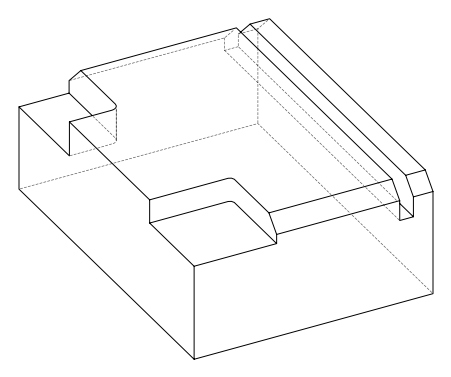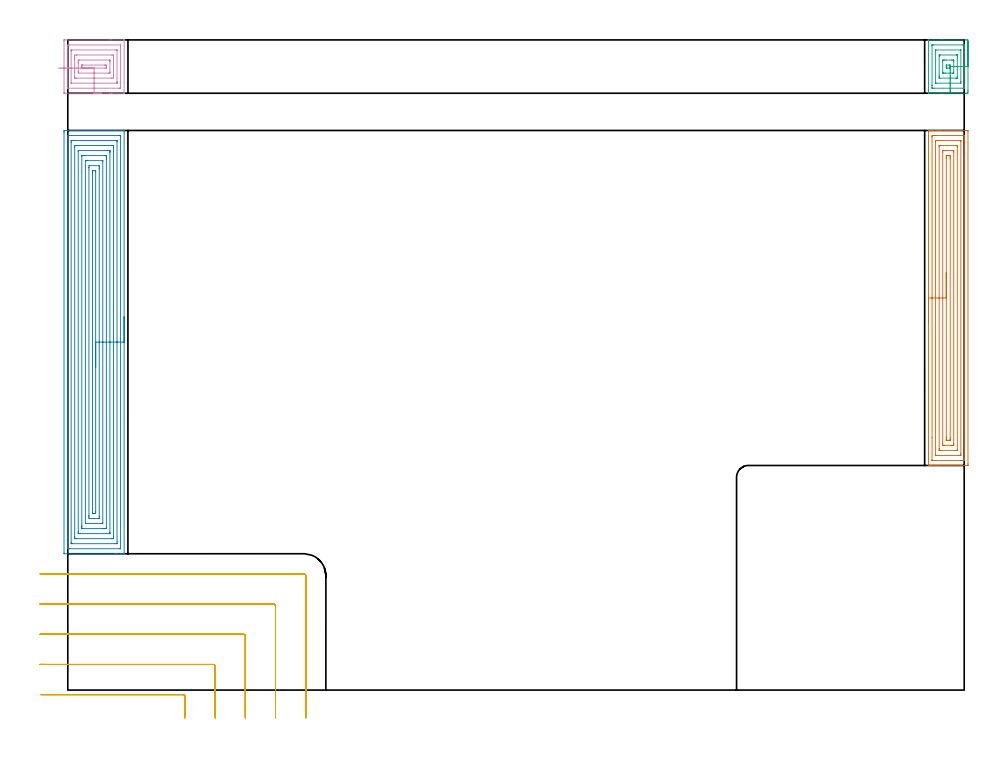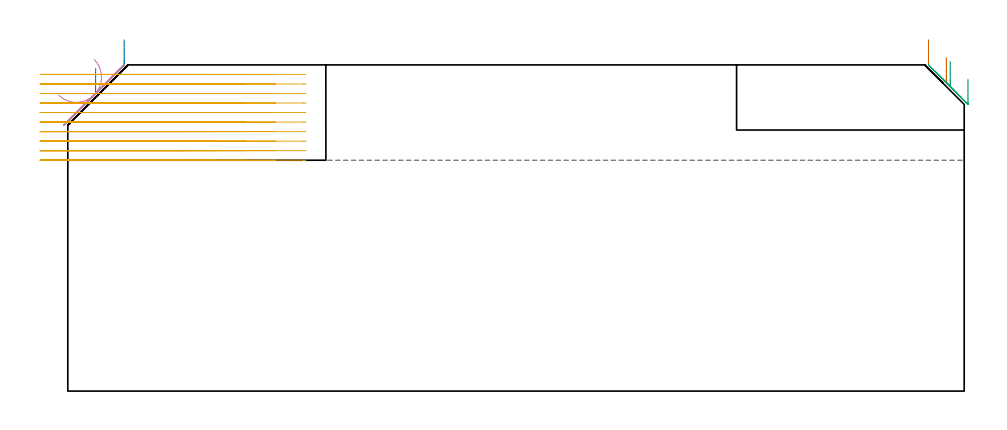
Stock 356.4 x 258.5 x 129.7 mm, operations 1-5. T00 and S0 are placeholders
(PLAN: 7 operations, 3 tool changes, 98.9 min)
(1 AREA_MILL | FG_CHAMFER_SURFACE | UGT0205_001 | 6.66 min | 18226 mm3)
(2 AREA_MILL_1 | FG_CHAMFER_SURFACE_1 | UGT0205_001 | 12.43 min | 52767 mm3)
(3 AREA_MILL_2 | FG_CHAMFER_SURFACE_2 | UGT0205_001 | 1.29 min | 3252 mm3)
(4 AREA_MILL_3 | FG_CHAMFER_SURFACE_3 | UGT0205_001 | 1.85 min | 7522 mm3)
(5 MILL_CORNER_NOTCH_RECTANGULAR | CORNER_NOTCH_RECTANGULAR | NXT0201_012 | Follow Part, ap 4, ae 75% | 12.79 min | 207799 mm3)
(6 MILL_CORNER_NOTCH_RECTANGULAR_1 | CORNER_NOTCH_RECTANGULAR_1 | NXT0201_009 | Follow Part, ap 2, ae 75% | 44.26 min | 208289 mm3)
(7 MILL_RECTANGULAR_SLOT | SLOT_RECTANGULAR | NXT0201_011 | Follow Part, ap 3, ae 75% | 19.65 min | 194545 mm3)
(TOOL UGT0205_001 | Chamfer Mill 20 x 3 x 45 deg. | D20 FL50 Z2)
(TOOL NXT0201_012 | ENDMILL 16mm [2P460-1600-NA 1630] | D16 FL38 Z6)
(TOOL NXT0201_009 | ENDMILL 8mm [2P460-0800-NA 1630] | D8 FL26 Z6)
(TOOL NXT0201_011 | ENDMILL 12mm [2P460-1200-NA 1630] | D12 FL38 Z6)
(OP 1 AREA_MILL)
G17 G21 G94 G90
T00 M6
G54
G17 G0 G90 X342.2 Y145.9 S1061 M3
G43 Z139.7 H0
G94 G1 Y145.938 Z138.828 F250.
Y146.052 Z137.963
Y146.241 Z137.112
Y146.503 Z136.28
Y146.837 Z135.474
Y147.24 Z134.7
Y147.708 Z133.964
Y148.24 Z133.272
Y148.829 Z132.629
Y149.472 Z132.039
Y150.164 Z131.508
Y150.9 Z131.04
Y151.674 Z130.637
Y152.48 Z130.303
Y153.312 Z130.041
Y154.164 Z129.852
Y155.028 Z129.738
Y155.9 Z129.7
Y222.348
X342.202 Y222.49 Z129.688
X342.332 Y222.497 Z129.561
X342.468 Y222.5 Z129.431
X342.872 Z129.027
X343.47 Z128.424
X345.524 Z126.373
X346.102 Z125.792
X346.69 Z125.205
X357.507 Z114.39
X357.799 Y222.497 Z114.098
X357.892 Y222.49 Z114.005
X357.899 Y222.395 Z113.999
X357.9 Y221.902 Z114.
Y89.898
X357.895 Y89.4 Z114.003
X357.891 Y89.31 Z114.006
X357.796 Y89.3 Z114.101
X346.102 Z125.792
X345.524 Z126.373
X345.225 Z126.672
X343.47 Z128.424
X342.872 Z129.027
X342.593 Z129.306
X342.468 Z129.431
X342.333 Y89.301 Z129.559
X342.296 Y89.302 Z129.596
X342.203 Y89.31 Z129.688
X342.2 Y89.452 Z129.7
Y155.9
X343.614 Z128.286
X343.615 Y219.971 Z128.285
X343.616 Y220.118 Z128.284
X343.621 Y220.481 Z128.279
X343.978 Y220.494 Z127.922
X344.348 Y220.498 Z127.552
X344.85 Y220.5 Z127.05
X345.225 Z126.675
X356.254 Z115.646
X356.419 Y220.498 Z115.481
X356.445 Y220.496 Z115.455
X356.472 Y220.49 Z115.428
X356.479 Y220.483 Z115.421
X356.481 Y220.463 Z115.419
X356.485 Y220.265 Z115.415
X356.486 Y211.448 Z115.414
X356.485 Y91.829 Z115.415
X356.484 Y91.682 Z115.416
X356.479 Y91.319 Z115.421
X356.122 Y91.306 Z115.778
X355.752 Y91.302 Z116.148
X355.25 Y91.3 Z116.65
X354.875 Z117.025
X343.846 Z128.054
X343.681 Y91.302 Z128.219
X343.655 Y91.304 Z128.245
X343.629 Y91.31 Z128.271
X343.621 Y91.317 Z128.279
X343.619 Y91.337 Z128.281
X343.615 Y91.535 Z128.285
X343.614 Y100.362 Z128.286
Y155.9
X345.028 Z126.872
X345.029 Y217.642 Z126.871
X345.031 Y218.334 Z126.869
X345.033 Y218.434 Z126.867
X345.035 Y218.48 Z126.865
X345.042 Y218.491 Z126.858
X345.066 Y218.496 Z126.834
X345.225 Y218.498 Z126.675
X345.939 Y218.5 Z125.961
X354.713 Y218.499 Z117.187
X354.875 Y218.495 Z117.025
X355.037 Y218.49 Z116.863
X355.065 Y218.481 Z116.835
X355.068 Y218.453 Z116.832
X355.07 Y218.401 Z116.83
X355.071 Y218.334 Z116.829
X355.072 Y218.135 Z116.828
X355.071 Y94.158 Z116.829
X355.069 Y93.466 Z116.831
X355.067 Y93.366 Z116.833
X355.065 Y93.32 Z116.835
X355.058 Y93.309 Z116.842
X355.034 Y93.304 Z116.866
X354.875 Y93.302 Z117.025
X354.161 Y93.3 Z117.739
X345.387 Y93.301 Z126.513
X345.225 Y93.305 Z126.675
X345.063 Y93.31 Z126.837
X345.035 Y93.319 Z126.865
X345.032 Y93.347 Z126.868
X345.03 Y93.399 Z126.87
X345.029 Y93.466 Z126.871
Y93.665
X345.028 Y155.9 Z126.872
X346.443 Z125.457
Y216.204
X346.444 Y216.386 Z125.456
X346.447 Y216.452 Z125.453
X346.449 Y216.483 Z125.451
X346.464 Y216.49 Z125.436
X346.566 Y216.494 Z125.334
X346.98 Y216.5 Z124.92
X347.029 Z124.871
X353.17 Z118.73
X353.534 Y216.494 Z118.366
X353.624 Y216.49 Z118.276
X353.651 Y216.479 Z118.249
X353.653 Y216.451 Z118.247
X353.655 Y216.377 Z118.245
X353.657 Y216.005 Z118.243
Y215.659
Y95.596
X353.656 Y95.414 Z118.244
X353.653 Y95.348 Z118.247
X353.651 Y95.317 Z118.249
X353.636 Y95.31 Z118.264
X353.534 Y95.306 Z118.366
X353.121 Y95.3 Z118.779
X353.071 Z118.829
X346.93 Z124.97
X346.566 Y95.306 Z125.334
X346.476 Y95.31 Z125.424
X346.449 Y95.321 Z125.451
X346.447 Y95.349 Z125.453
X346.445 Y95.423 Z125.455
X346.443 Y95.795 Z125.457
Y96.141
Y155.9
X347.857 Z124.043
Y213.875
X347.859 Y214.321 Z124.041
X347.862 Y214.432 Z124.038
X347.864 Y214.479 Z124.036
X347.915 Y214.49 Z123.985
X348.123 Y214.496 Z123.777
X348.734 Y214.499 Z123.166
X348.996 Y214.5 Z122.904
X351.629 Y214.499 Z120.271
X352.102 Y214.493 Z119.798
X352.205 Y214.49 Z119.695
X352.237 Y214.48 Z119.663
X352.239 Y214.432 Z119.661
X352.241 Y214.321 Z119.659
X352.243 Y213.875 Z119.657
Y97.925
X352.241 Y97.479 Z119.659
X352.239 Y97.368 Z119.661
X352.237 Y97.321 Z119.663
X352.185 Y97.31 Z119.715
X351.977 Y97.304 Z119.923
X351.366 Y97.301 Z120.534
X351.104 Y97.3 Z120.796
X348.471 Y97.301 Z123.429
X347.999 Y97.307 Z123.901
X347.896 Y97.31 Z124.004
X347.864 Y97.32 Z124.036
X347.862 Y97.368 Z124.038
X347.859 Y97.479 Z124.041
X347.857 Y97.925 Z124.043
Y155.9
X349.271 Z122.629
Y211.545
X349.273 Y212.091 Z122.627
X349.276 Y212.432 Z122.624
X349.278 Y212.478 Z122.622
X349.311 Y212.49 Z122.589
X349.41 Y212.494 Z122.49
X349.611 Y212.497 Z122.289
X350.087 Y212.5 Z121.813
X350.489 Z121.411
X350.623 Y212.499 Z121.277
X350.73 Y212.497 Z121.17
X350.801 Y212.493 Z121.099
X350.818 Y212.491 Z121.082
X350.822 Y212.48 Z121.078
X350.824 Y212.437 Z121.076
X350.828 Y212.091 Z121.072
X350.829 Y211.745 Z121.071
Y211.199
Y100.255
X350.827 Y99.709 Z121.073
X350.824 Y99.368 Z121.076
X350.822 Y99.322 Z121.078
X350.789 Y99.31 Z121.111
X350.69 Y99.306 Z121.21
X350.489 Y99.303 Z121.411
X350.014 Y99.3 Z121.886
X349.611 Z122.289
X349.477 Y99.301 Z122.423
X349.37 Y99.303 Z122.53
X349.299 Y99.307 Z122.601
X349.282 Y99.309 Z122.618
X349.278 Y99.32 Z122.622
X349.276 Y99.363 Z122.624
X349.272 Y99.709 Z122.628
X349.271 Y100.055 Z122.629
Y100.601
Y155.9
Y156.772 Z122.667
Y157.636 Z122.781
Y158.488 Z122.97
Y159.32 Z123.232
Y160.126 Z123.566
Y160.9 Z123.969
Y161.636 Z124.437
Y162.328 Z124.968
Y162.971 Z125.558
Y163.56 Z126.201
Y164.092 Z126.893
Y164.56 Z127.629
Y164.963 Z128.403
Y165.297 Z129.209
Y165.559 Z130.041
Y165.748 Z130.892
Y165.862 Z131.757
Y165.9 Z132.629
G0 Z139.7
M5
M2
(OP 2 AREA_MILL_1)
G17 G21 G94 G90
T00 M6
G54
G17 G0 G90 X22.4 Y148.35 S1061 M3
G43 Z139.7 H0
G94 G1 Y148.312 Z138.828 F250.
Y148.198 Z137.963
Y148.009 Z137.112
Y147.747 Z136.28
Y147.413 Z135.474
Y147.01 Z134.7
Y146.541 Z133.964
Y146.01 Z133.272
Y145.421 Z132.629
Y144.778 Z132.039
Y144.086 Z131.508
Y143.35 Z131.04
Y142.576 Z130.637
Y141.77 Z130.303
Y140.938 Z130.041
Y140.086 Z129.852
Y139.222 Z129.738
Y138.35 Z129.7
Y54.372
X22.397 Y54.208 Z129.688
X22.389 Y54.206 Z129.68
X22.037 Y54.2 Z129.336
X21.724 Z129.024
X21.045 Z128.34
X19.823 Z127.119
X19.279 Z126.574
X18.668 Z125.963
X-1.301 Y54.201 Z105.997
X-1.492 Y54.21 Z105.806
X-1.499 Y54.402 Z105.799
X-1.5 Y221.881 Z105.8
X-1.496 Y222.301 Z105.802
X-1.492 Y222.49 Z105.806
X-1.3 Y222.5 Z105.998
X18.668 Z125.963
X21.045 Z128.34
X21.724 Z129.024
X22.037 Z129.337
X22.389 Y222.494 Z129.68
X22.397 Y222.491 Z129.688
X22.4 Y222.328 Z129.7
Y138.35
X20.986 Z128.286
X20.985 Y56.293 Z128.285
X20.984 Y56.241 Z128.284
X20.982 Y56.216 Z128.282
X20.98 Y56.211 Z128.28
X20.963 Y56.209 Z128.263
X20.561 Y56.201 Z127.861
X0.738 Z108.038
X0.252 Y56.203 Z107.552
X0.025 Y56.21 Z107.325
X-0.079 Y56.223 Z107.221
X-0.085 Y56.544 Z107.215
Y56.605
Y220.407
X-0.084 Y220.459 Z107.216
X-0.082 Y220.484 Z107.218
X-0.08 Y220.489 Z107.22
X-0.063 Y220.491 Z107.237
X0.339 Y220.499 Z107.639
X20.162 Z127.462
X20.648 Y220.497 Z127.948
X20.875 Y220.49 Z128.175
X20.979 Y220.477 Z128.279
X20.985 Y220.156 Z128.285
Y220.095
X20.986 Y138.35 Z128.286
X19.571 Z126.871
Y58.99
X19.569 Y58.392 Z126.869
X19.566 Y58.245 Z126.866
X19.565 Y58.216 Z126.865
X19.531 Y58.21 Z126.831
X19.466 Y58.203 Z126.766
X19.279 Y58.201 Z126.579
X18.586 Y58.2 Z125.886
X1.81 Y58.201 Z109.11
X1.621 Y58.205 Z108.921
X1.432 Y58.21 Z108.732
X1.335 Y58.224 Z108.635
X1.332 Y58.294 Z108.632
X1.33 Y58.392 Z108.63
X1.329 Y58.687 Z108.629
Y217.71
X1.331 Y218.308 Z108.631
X1.334 Y218.455 Z108.634
X1.335 Y218.484 Z108.635
X1.369 Y218.49 Z108.669
X1.434 Y218.497 Z108.734
X1.621 Y218.499 Z108.921
X2.314 Y218.5 Z109.614
X19.09 Y218.499 Z126.39
X19.279 Y218.495 Z126.579
X19.468 Y218.49 Z126.768
X19.565 Y218.476 Z126.865
X19.568 Y218.406 Z126.868
X19.569 Y218.308 Z126.869
X19.571 Y218.013 Z126.871
Y138.35
X18.157 Z125.457
Y61.072
X18.154 Y60.424 Z125.454
X18.15 Y60.213 Z125.45
X17.944 Y60.207 Z125.244
X17.513 Y60.2 Z124.813
X17.492 Z124.792
X3.366 Z110.666
X2.952 Y60.205 Z110.252
X2.752 Y60.21 Z110.052
X2.749 Y60.325 Z110.049
X2.743 Y60.83 Z110.043
Y215.628
X2.746 Y216.276 Z110.046
X2.75 Y216.487 Z110.05
X2.956 Y216.493 Z110.256
X3.387 Y216.5 Z110.687
X3.408 Z110.708
X17.534 Z124.834
X17.948 Y216.495 Z125.248
X18.148 Y216.49 Z125.448
X18.151 Y216.375 Z125.451
X18.157 Y215.87 Z125.457
Y138.35
X16.743 Z124.043
Y62.631
X16.741 Y62.403 Z124.041
X16.738 Y62.252 Z124.038
X16.735 Y62.208 Z124.035
X16.731 Y62.206 Z124.031
X16.712 Y62.203 Z124.012
X16.63 Y62.201 Z123.93
X4.921 Y62.2 Z112.221
X4.27 Y62.204 Z111.57
X4.177 Y62.207 Z111.477
X4.169 Y62.209 Z111.469
X4.164 Y62.245 Z111.464
X4.16 Y62.365 Z111.46
X4.158 Y62.517 Z111.458
X4.157 Y62.973 Z111.457
Y214.069
X4.159 Y214.297 Z111.459
X4.162 Y214.449 Z111.462
X4.165 Y214.492 Z111.465
X4.169 Y214.494 Z111.469
X4.188 Y214.497 Z111.488
X4.27 Y214.499 Z111.57
X15.979 Y214.5 Z123.279
X16.63 Y214.496 Z123.93
X16.723 Y214.493 Z124.023
X16.731 Y214.491 Z124.031
X16.736 Y214.455 Z124.036
X16.74 Y214.335 Z124.04
X16.742 Y214.183 Z124.042
X16.743 Y213.955 Z124.043
Y213.841
Y138.35
X15.329 Z122.629
X15.328 Y64.411 Z122.628
X15.327 Y64.294 Z122.627
X15.324 Y64.236 Z122.624
X15.322 Y64.214 Z122.622
X15.297 Y64.208 Z122.597
X14.865 Y64.203 Z122.165
X14.422 Y64.2 Z121.722
X13.982 Z121.282
X6.035 Y64.201 Z113.335
X5.589 Y64.204 Z112.889
X5.578 Y64.21 Z112.878
X5.576 Y64.218 Z112.876
X5.572 Y64.646 Z112.872
X5.571 Y65.115 Z112.871
Y65.539
X5.572 Y212.289 Z112.872
X5.573 Y212.407 Z112.873
X5.576 Y212.464 Z112.876
X5.578 Y212.486 Z112.878
X5.603 Y212.492 Z112.903
X6.035 Y212.497 Z113.335
X6.478 Y212.5 Z113.778
X6.918 Z114.218
X14.865 Y212.499 Z122.165
X15.311 Y212.496 Z122.611
X15.322 Y212.49 Z122.622
X15.324 Y212.482 Z122.624
X15.327 Y212.054 Z122.627
X15.329 Y211.585 Z122.629
Y211.161
Y138.35
X13.915 Z121.215
X13.914 Y66.433 Z121.214
X13.91 Y66.227 Z121.21
X13.908 Y66.21 Z121.208
X13.834 Y66.206 Z121.134
X13.711 Y66.202 Z121.011
X13.558 Y66.2 Z120.858
X13.329 Z120.629
X7.05 Y66.201 Z114.35
X7.026 Y66.204 Z114.326
X7.003 Y66.21 Z114.303
X6.992 Y66.218 Z114.292
X6.99 Y66.243 Z114.29
X6.986 Y66.364 Z114.286
Y210.267
X6.99 Y210.473 Z114.29
X6.991 Y210.49 Z114.291
X7.066 Y210.494 Z114.366
X7.189 Y210.498 Z114.489
X7.342 Y210.5 Z114.642
X7.571 Z114.871
X13.85 Y210.499 Z121.15
X13.874 Y210.496 Z121.174
X13.897 Y210.49 Z121.197
X13.908 Y210.482 Z121.208
X13.91 Y210.457 Z121.21
X13.914 Y210.336 Z121.214
X13.915 Y138.35 Z121.215
X12.5 Z119.8
Y69.113
X12.499 Y68.826 Z119.799
X12.493 Y68.219 Z119.793
X12.234 Y68.201 Z119.534
X12.216 Y68.2 Z119.516
X8.684 Y68.201 Z115.984
X8.407 Y68.219 Z115.707
X8.402 Y68.504 Z115.702
X8.4 Y69.113 Z115.7
Y69.401
Y207.587
X8.401 Y207.874 Z115.701
X8.407 Y208.481 Z115.707
X8.666 Y208.499 Z115.966
X8.684 Y208.5 Z115.984
X12.216 Y208.499 Z119.516
X12.493 Y208.481 Z119.793
X12.498 Y208.196 Z119.798
X12.5 Y207.587 Z119.8
Y207.299
Y138.35
X11.086 Z118.386
Y70.899
X11.082 Y70.26 Z118.382
X11.08 Y70.221 Z118.38
X11.054 Y70.21 Z118.354
X10.968 Y70.205 Z118.268
X10.796 Y70.202 Z118.096
X10.021 Y70.201 Z117.321
X9.903 Y70.202 Z117.203
X9.844 Y70.206 Z117.144
X9.821 Y70.21 Z117.121
X9.819 Y70.228 Z117.119
X9.815 Y70.649 Z117.115
X9.814 Y205.801 Z117.114
X9.818 Y206.44 Z117.118
X9.82 Y206.48 Z117.12
X9.846 Y206.49 Z117.146
X9.932 Y206.495 Z117.232
X10.104 Y206.498 Z117.404
X10.879 Y206.499 Z118.179
X10.997 Y206.498 Z118.297
X11.056 Y206.494 Z118.356
X11.079 Y206.49 Z118.379
X11.081 Y206.472 Z118.381
X11.085 Y206.051 Z118.385
X11.086 Y138.35 Z118.386
Y137.478 Z118.424
Y136.613 Z118.538
Y135.762 Z118.727
Y134.93 Z118.989
Y134.124 Z119.323
Y133.35 Z119.726
Y132.614 Z120.195
Y131.922 Z120.726
Y131.279 Z121.315
Y130.69 Z121.958
Y130.158 Z122.65
Y129.69 Z123.386
Y129.287 Z124.16
Y128.953 Z124.966
Y128.691 Z125.798
Y128.502 Z126.65
Y128.388 Z127.515
Y128.35 Z128.386
G0 Z139.7
M5
M2
(OP 3 AREA_MILL_2)
G17 G21 G94 G90
T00 M6
G54
G17 G0 G90 X357.9 Y257.9 S1061 M3
G43 Z139.7 H0
Z124.
G94 G1 Y257.862 Z123.128 F250.
Y257.748 Z122.263
Y257.559 Z121.412
Y257.297 Z120.58
Y256.963 Z119.774
Y256.56 Z119.
Y256.092 Z118.264
Y255.56 Z117.572
Y254.971 Z116.929
Y254.328 Z116.339
Y253.636 Z115.808
Y252.9 Z115.34
Y252.126 Z114.937
Y251.32 Z114.603
Y250.488 Z114.341
Y249.636 Z114.152
Y248.772 Z114.038
Y247.9 Z114.
Y238.245
X357.898 Y237.758 Z114.002
X357.891 Y237.308 Z114.005
X357.507 Y237.303 Z114.388
X357.051 Y237.3 Z114.844
X347.857 Z124.037
X347.013 Z124.886
X342.229 Z129.67
X342.206 Y237.31 Z129.694
X342.2 Y237.317 Z129.7
Y258.483
X342.206 Y258.49 Z129.694
X342.23 Y258.5 Z129.669
X347.013 Z124.886
X347.857 Z124.037
X357.052 Z114.844
X357.507 Y258.497 Z114.388
X357.891 Y258.492 Z114.005
X357.898 Y258.042 Z114.002
X357.9 Y257.647 Z114.
Y247.9
X356.486 Z115.414
X356.485 Y239.522 Z115.415
X356.484 Y239.338 Z115.416
X356.482 Y239.316 Z115.418
X356.481 Y239.312 Z115.419
X356.458 Y239.309 Z115.442
X356.341 Y239.303 Z115.559
X356.194 Y239.301 Z115.706
X355.973 Y239.3 Z115.927
X344.348 Z127.552
X343.689 Y239.302 Z128.211
X343.643 Y239.306 Z128.257
X343.631 Y239.309 Z128.269
X343.621 Y239.37 Z128.279
X343.619 Y239.522 Z128.281
X343.615 Y240.259 Z128.285
X343.614 Y240.404 Z128.286
X343.615 Y256.278 Z128.285
X343.616 Y256.462 Z128.284
X343.618 Y256.484 Z128.282
X343.619 Y256.488 Z128.281
X343.642 Y256.491 Z128.258
X343.759 Y256.497 Z128.141
X343.906 Y256.499 Z127.994
X344.127 Y256.5 Z127.773
X355.752 Z116.148
X356.411 Y256.498 Z115.489
X356.457 Y256.494 Z115.443
X356.469 Y256.491 Z115.431
X356.479 Y256.43 Z115.421
X356.481 Y256.278 Z115.419
X356.486 Y255.541 Z115.414
Y255.396
Y247.9
X355.072 Z116.828
Y241.97
X355.071 Y241.772 Z116.829
X355.065 Y241.378 Z116.835
X355.058 Y241.309 Z116.842
X355.036 Y241.304 Z116.864
X354.983 Y241.301 Z116.917
X345.21 Y241.3 Z126.69
X345.035 Y241.317 Z126.865
X345.03 Y241.363 Z126.87
X345.029 Y241.379 Z126.871
Y253.83
X345.03 Y254.027 Z126.87
X345.036 Y254.422 Z126.864
X345.042 Y254.491 Z126.858
X345.064 Y254.496 Z126.836
X345.117 Y254.499 Z126.783
X354.89 Y254.5 Z117.01
X355.065 Y254.483 Z116.835
X355.071 Y254.437 Z116.829
Y254.421
X355.072 Y247.9 Z116.828
X353.657 Z118.243
X353.656 Y243.931 Z118.244
X353.653 Y243.396 Z118.247
X353.651 Y243.323 Z118.249
X353.591 Y243.31 Z118.309
X353.434 Y243.305 Z118.466
X353.121 Y243.301 Z118.779
X346.73 Y243.3 Z125.17
X346.57 Y243.302 Z125.33
X346.49 Y243.306 Z125.41
X346.455 Y243.31 Z125.445
X346.45 Y243.329 Z125.45
X346.445 Y243.587 Z125.455
X346.443 Y243.931 Z125.457
Y244.471
X346.444 Y251.869 Z125.456
X346.447 Y252.404 Z125.453
X346.449 Y252.477 Z125.451
X346.509 Y252.49 Z125.391
X346.666 Y252.495 Z125.234
X346.98 Y252.499 Z124.92
X353.37 Y252.5 Z118.53
X353.53 Y252.498 Z118.37
X353.61 Y252.494 Z118.29
X353.646 Y252.49 Z118.254
X353.65 Y252.471 Z118.25
X353.655 Y252.213 Z118.245
X353.657 Y251.869 Z118.243
Y251.329
Y247.9
X352.243 Z119.657
Y245.695
X352.242 Y245.475 Z119.658
X352.239 Y245.365 Z119.661
X352.237 Y245.319 Z119.663
X352.152 Y245.31 Z119.748
X351.757 Y245.302 Z120.143
X349.127 Y245.3 Z122.773
X348.734 Z123.166
X348.249 Y245.301 Z123.651
X347.997 Y245.305 Z123.903
X347.895 Y245.31 Z124.005
X347.864 Y245.318 Z124.036
X347.861 Y245.365 Z124.039
X347.859 Y245.475 Z124.041
X347.857 Y245.695 Z124.043
Y250.105
X347.859 Y250.325 Z124.041
X347.861 Y250.435 Z124.039
X347.863 Y250.481 Z124.037
X347.948 Y250.49 Z123.952
X348.343 Y250.498 Z123.557
X348.734 Y250.5 Z123.166
X349.218 Z122.682
X351.366 Z120.534
X351.851 Y250.499 Z120.049
X352.103 Y250.495 Z119.797
X352.205 Y250.49 Z119.695
X352.237 Y250.482 Z119.663
X352.239 Y250.435 Z119.661
X352.241 Y250.325 Z119.659
X352.243 Y250.105 Z119.657
Y247.9
X350.829 Z121.071
Y247.459
X350.828 Y247.374 Z121.072
X350.826 Y247.332 Z121.074
X350.823 Y247.317 Z121.077
X350.804 Y247.31 Z121.096
X350.646 Y247.301 Z121.254
X349.611 Y247.3 Z122.289
X349.453 Y247.302 Z122.447
X349.348 Y247.307 Z122.552
X349.278 Y247.313 Z122.622
X349.275 Y247.346 Z122.625
X349.273 Y247.459 Z122.628
X349.271 Y247.801 Z122.629
Y248.341
X349.272 Y248.426 Z122.628
X349.274 Y248.468 Z122.626
X349.277 Y248.483 Z122.623
X349.296 Y248.49 Z122.604
X349.454 Y248.499 Z122.446
X350.489 Y248.5 Z121.411
X350.647 Y248.498 Z121.253
X350.752 Y248.493 Z121.148
X350.823 Y248.487 Z121.077
X350.825 Y248.454 Z121.075
X350.828 Y248.341 Z121.072
X350.829 Y247.999 Z121.071
Y247.9
Y247.028 Z121.109
Y246.163 Z121.223
Y245.312 Z121.412
Y244.48 Z121.674
Y243.674 Z122.008
Y242.9 Z122.411
Y242.164 Z122.879
Y241.472 Z123.411
Y240.829 Z124.
Y240.239 Z124.643
Y239.708 Z125.335
Y239.24 Z126.071
Y238.837 Z126.845
Y238.503 Z127.651
Y238.241 Z128.483
Y238.052 Z129.334
Y237.938 Z130.199
Y237.9 Z131.071
G0 Z139.7
M5
M2
(OP 4 AREA_MILL_3)
G17 G21 G94 G90
T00 M6
G54
G17 G0 G90 X10.45 Y237.3 S1061 M3
G43 Z139.7 H0
Z131.887
G94 G1 X11.039 Z131.244 F250.
X11.57 Z130.552
X12.039 Z129.816
X12.442 Z129.043
X12.776 Z128.237
X13.038 Z127.405
X13.227 Z126.553
X13.341 Z125.688
X13.379 Z124.816
X13.341 Z123.945
X13.227 Z123.08
X13.038 Z122.228
X12.776 Z121.396
X12.442 Z120.59
X12.039 Z119.816
X11.57 Z119.081
X11.039 Z118.388
X10.45 Z117.745
X-1.236 Z106.059
X-1.456 Y237.304 Z105.839
X-1.491 Y237.31 Z105.804
X-1.498 Y237.345 Z105.798
X-1.5 Y237.758 Z105.8
Y258.042
X-1.493 Y258.46 Z105.803
X-1.491 Y258.49 Z105.805
X-1.452 Y258.5 Z105.843
X16.63 Z123.924
X17.479 Z124.779
X22.366 Y258.499 Z129.665
X22.395 Y258.49 Z129.695
X22.4 Y258.483 Z129.7
Y237.317
X22.395 Y237.31 Z129.695
X22.363 Y237.3 Z129.662
X17.479 Z124.779
X16.63 Z123.924
X10.45 Z117.745
X10.448 Y237.76 Z117.748
X10.45 Y239.3 Z117.75
X-0.042 Y239.301 Z107.258
X-0.064 Y239.305 Z107.236
X-0.079 Y239.312 Z107.221
X-0.082 Y239.336 Z107.218
X-0.085 Y239.462 Z107.215
Y256.219
X-0.084 Y256.278 Z107.216
X-0.079 Y256.474 Z107.221
X0.294 Y256.492 Z107.594
X0.517 Y256.499 Z107.817
X20.942 Z128.242
X20.964 Y256.495 Z128.264
X20.979 Y256.488 Z128.279
X20.981 Y256.464 Z128.281
X20.985 Y256.338 Z128.285
Y239.581
X20.984 Y239.522 Z128.284
X20.979 Y239.326 Z128.279
X20.606 Y239.308 Z127.906
X20.383 Y239.301 Z127.683
X10.45 Y239.3 Z117.75
Y241.3
X1.606 Z108.906
X1.406 Y241.303 Z108.706
X1.357 Y241.307 Z108.657
X1.337 Y241.31 Z108.637
X1.335 Y241.321 Z108.635
X1.331 Y241.365 Z108.631
X1.329 Y241.41 Z108.629
Y253.924
X1.33 Y254.216 Z108.63
X1.333 Y254.411 Z108.633
X1.335 Y254.479 Z108.635
X1.34 Y254.491 Z108.64
X1.35 Y254.494 Z108.65
X1.404 Y254.497 Z108.704
X1.621 Y254.5 Z108.921
X19.294 Z126.594
X19.494 Y254.497 Z126.794
X19.543 Y254.493 Z126.843
X19.563 Y254.49 Z126.863
X19.565 Y254.479 Z126.865
X19.569 Y254.435 Z126.869
X19.571 Y254.39 Z126.871
Y241.876
X19.57 Y241.584 Z126.87
X19.567 Y241.389 Z126.867
X19.565 Y241.321 Z126.865
X19.56 Y241.309 Z126.86
X19.55 Y241.306 Z126.85
X19.496 Y241.303 Z126.796
X19.279 Y241.3 Z126.579
X10.45 Z117.75
Y243.3
X3.387 Y243.301 Z110.687
X3.134 Y243.302 Z110.434
X2.755 Y243.31 Z110.055
X2.746 Y243.689 Z110.046
X2.744 Y243.931 Z110.044
X2.743 Y245.695 Z110.043
Y250.748
Y250.987
X2.744 Y251.628 Z110.044
X2.748 Y251.869 Z110.048
X2.761 Y252.493 Z110.061
X3.387 Y252.498 Z110.687
X3.638 Y252.5 Z110.938
X17.513 Y252.499 Z124.813
X17.766 Y252.498 Z125.066
X18.145 Y252.49 Z125.445
X18.154 Y252.111 Z125.454
X18.156 Y251.869 Z125.456
X18.157 Y251.226 Z125.457
Y250.987
Y245.052
Y244.813
X18.155 Y244.172 Z125.455
X18.152 Y243.931 Z125.452
X18.139 Y243.307 Z125.439
X17.513 Y243.302 Z124.813
X17.262 Y243.3 Z124.562
X10.45 Z117.75
Y245.3
X4.27 Y245.301 Z111.57
X4.213 Y245.302 Z111.513
X4.179 Y245.306 Z111.479
X4.166 Y245.309 Z111.466
X4.163 Y245.358 Z111.463
X4.158 Y245.583 Z111.458
X4.157 Y245.695 Z111.457
Y245.808
Y249.335
X4.158 Y250.105 Z111.458
X4.159 Y250.215 Z111.459
X4.164 Y250.329 Z111.464
X4.177 Y250.49 Z111.477
X4.27 Y250.493 Z111.57
X4.758 Y250.499 Z112.058
X16.63 Z123.93
X16.687 Y250.498 Z123.987
X16.721 Y250.494 Z124.021
X16.734 Y250.491 Z124.034
X16.737 Y250.442 Z124.037
X16.742 Y250.217 Z124.042
X16.743 Y250.105 Z124.043
Y249.992
Y246.465
X16.742 Y245.695 Z124.042
X16.741 Y245.585 Z124.041
X16.736 Y245.471 Z124.036
X16.723 Y245.31 Z124.023
X16.63 Y245.307 Z123.93
X16.142 Y245.301 Z123.442
X10.45 Y245.3 Z117.75
Y247.3
X6.035 Y247.301 Z113.335
X5.876 Y247.305 Z113.176
X5.578 Y247.314 Z112.878
X5.576 Y247.459 Z112.876
X5.572 Y247.922 Z112.872
Y248.341
X5.573 Y248.457 Z112.873
X5.575 Y248.484 Z112.875
X5.577 Y248.49 Z112.877
X5.611 Y248.494 Z112.911
X5.717 Y248.498 Z113.017
X5.876 Y248.5 Z113.176
X14.706 Z122.006
X14.865 Y248.499 Z122.165
X15.024 Y248.495 Z122.324
X15.322 Y248.486 Z122.622
X15.324 Y248.341 Z122.624
X15.328 Y247.878 Z122.628
Y247.459
X15.327 Y247.343 Z122.627
X15.325 Y247.316 Z122.625
X15.323 Y247.31 Z122.623
X15.289 Y247.306 Z122.589
X15.183 Y247.302 Z122.483
X15.024 Y247.3 Z122.324
X10.45 Z117.75
X9.807 Z117.161
X9.115 Z116.629
X8.379 Z116.161
X7.605 Z115.758
X6.799 Z115.424
X5.967 Z115.162
X5.115 Z114.973
X4.25 Z114.859
X3.379 Z114.821
X2.507 Z114.859
X1.642 Z114.973
X0.791 Z115.162
X-0.041 Z115.424
X-0.847 Z115.758
X-1.621 Z116.161
X-2.357 Z116.629
X-3.049 Z117.161
X-3.692 Z117.75
G0 Z139.7
M5
M2
(OP 5 MILL_CORNER_NOTCH_RECTANGULAR)
G17 G21 G94 G90
T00 M6
G54
G17 G0 G90 X46.6 Y-11. S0 M3
G43 Z139.7 H1
Z125.91
G94 G1 Y-8. F250.
Y-2.595 F500.
G3 X45.805 Y-1.8 R0.8
G1 X-7.746
X-7.795
X-10.795 Y-1.797 F250.
G0 Z139.7
X58.6 Y-11.
Z125.91
G1 Y-8.
Y9.405 F500.
G3 X57.805 Y10.2 R0.8
G1 X-7.746
X-8. Y10.201
X-11. Y10.222 F250.
G0 Z139.7
X70.6 Y-11.
Z125.91
G1 Y-8.
Y21.404 F500.
G3 X69.804 Y22.2 R0.8
G1 X-7.746
G2 X-8. Y22.201 R24.
G1 X-11. Y22.233 F250.
G0 Z139.7
X82.6 Y-11.
Z125.91
G1 Y-8.
Y33.404 F500.
G3 X81.804 Y34.2 R0.8
G1 X-7.746
G2 X-8. Y34.203 R12.
G1 X-10.999 Y34.266 F250.
G0 Z139.7
X94.6 Y-11.
Z125.91
G1 Y-8.
Y45.404 F500.
G3 X93.804 Y46.2 R0.8
G1 X-7.746
X-10.746 F250.
G0 Z139.7
X46.6 Y-11.
Z122.12
G1 Y-8.
Y-2.595 F500.
G3 X45.805 Y-1.8 R0.8
G1 X-7.746
X-7.795
X-10.795 Y-1.797 F250.
G0 Z139.7
X58.6 Y-11.
Z122.12
G1 Y-8.
Y9.405 F500.
G3 X57.805 Y10.2 R0.8
G1 X-7.746
X-8. Y10.201
X-11. Y10.222 F250.
G0 Z139.7
X70.6 Y-11.
Z122.12
G1 Y-8.
Y21.404 F500.
G3 X69.804 Y22.2 R0.8
G1 X-7.746
G2 X-8. Y22.201 R24.
G1 X-11. Y22.233 F250.
G0 Z139.7
X82.6 Y-11.
Z122.12
G1 Y-8.
Y33.404 F500.
G3 X81.804 Y34.2 R0.8
G1 X-7.746
G2 X-8. Y34.203 R12.
G1 X-10.999 Y34.266 F250.
G0 Z139.7
X94.6 Y-11.
Z122.12
G1 Y-8.
Y45.404 F500.
G3 X93.804 Y46.2 R0.8
G1 X-7.746
X-10.746 F250.
G0 Z139.7
X46.6 Y-11.
Z118.33
G1 Y-8.
Y-2.595 F500.
G3 X45.805 Y-1.8 R0.8
G1 X-7.746
X-7.795
X-10.795 Y-1.797 F250.
G0 Z139.7
X58.6 Y-11.
Z118.33
G1 Y-8.
Y9.405 F500.
G3 X57.805 Y10.2 R0.8
G1 X-7.746
X-8. Y10.201
X-11. Y10.222 F250.
G0 Z139.7
X70.6 Y-11.
Z118.33
G1 Y-8.
Y21.404 F500.
G3 X69.804 Y22.2 R0.8
G1 X-7.746
G2 X-8. Y22.201 R24.
G1 X-11. Y22.233 F250.
G0 Z139.7
X82.6 Y-11.
Z118.33
G1 Y-8.
Y33.404 F500.
G3 X81.804 Y34.2 R0.8
G1 X-7.746
G2 X-8. Y34.203 R12.
G1 X-10.999 Y34.266 F250.
G0 Z139.7
X94.6 Y-11.
Z118.33
G1 Y-8.
Y45.404 F500.
G3 X93.804 Y46.2 R0.8
G1 X-7.746
X-10.746 F250.
G0 Z139.7
X46.6 Y-11.
Z114.54
G1 Y-8.
Y-2.595 F500.
G3 X45.805 Y-1.8 R0.8
G1 X-7.765
X-7.795
X-10.795 Y-1.798 F250.
G0 Z139.7
X58.6 Y-11.
Z114.54
G1 Y-8.
Y9.405 F500.
G3 X57.805 Y10.2 R0.8
G1 X-7.765
X-8. Y10.201
X-11. Y10.22 F250.
G0 Z139.7
X70.6 Y-11.
Z114.54
G1 Y-8.
Y21.404 F500.
G3 X69.804 Y22.2 R0.8
G1 X-7.765
G2 X-8. Y22.201 R24.
G1 X-11. Y22.231 F250.
G0 Z139.7
X82.6 Y-11.
Z114.54
G1 Y-8.
Y33.404 F500.
G3 X81.804 Y34.2 R0.8
G1 X-7.765
G2 X-8. Y34.202 R12.
G1 X-10.999 Y34.261 F250.
G0 Z139.7
X94.6 Y-11.
Z114.54
G1 Y-8.
Y45.404 F500.
G3 X93.804 Y46.2 R0.8
G1 X-7.765
X-10.765 F250.
G0 Z139.7
X46.6 Y-11.
Z110.75
G1 Y-8.
Y-2.595 F500.
G3 X45.805 Y-1.8 R0.8
G1 X-7.795
X-10.795 F250.
G0 Z139.7
X58.6 Y-11.
Z110.75
G1 Y-8.
Y9.405 F500.
G3 X57.805 Y10.2 R0.8
G1 X-8.
X-11. F250.
G0 Z139.7
X70.6 Y-11.
Z110.75
G1 Y-8.
Y21.404 F500.
G3 X69.804 Y22.2 R0.8
G1 X-8.
X-11. F250.
G0 Z139.7
X82.6 Y-11.
Z110.75
G1 Y-8.
Y33.404 F500.
G3 X81.804 Y34.2 R0.8
G1 X-8.
X-11. F250.
G0 Z139.7
X94.6 Y-11.
Z110.75
G1 Y-8.
Y45.404 F500.
G3 X93.804 Y46.2 R0.8
G1 X-8.
X-11. F250.
G0 Z139.7
X46.6 Y-11.
Z106.96
G1 Y-8.
Y-2.595 F500.
G3 X45.805 Y-1.8 R0.8
G1 X-7.795
X-10.795 F250.
G0 Z139.7
X58.6 Y-11.
Z106.96
G1 Y-8.
Y9.405 F500.
G3 X57.805 Y10.2 R0.8
G1 X-8.
X-11. F250.
G0 Z139.7
X70.6 Y-11.
Z106.96
G1 Y-8.
Y21.404 F500.
G3 X69.804 Y22.2 R0.8
G1 X-8.
X-11. F250.
G0 Z139.7
X82.6 Y-11.
Z106.96
G1 Y-8.
Y33.404 F500.
G3 X81.804 Y34.2 R0.8
G1 X-8.
X-11. F250.
G0 Z139.7
X94.6 Y-11.
Z106.96
G1 Y-8.
Y45.404 F500.
G3 X93.804 Y46.2 R0.8
G1 X-8.
X-11. F250.
G0 Z139.7
X46.6 Y-11.
Z103.17
G1 Y-8.
Y-2.595 F500.
G3 X45.805 Y-1.8 R0.8
G1 X-7.795
X-10.795 F250.
G0 Z139.7
X58.6 Y-11.
Z103.17
G1 Y-8.
Y9.405 F500.
G3 X57.805 Y10.2 R0.8
G1 X-8.
X-11. F250.
G0 Z139.7
X70.6 Y-11.
Z103.17
G1 Y-8.
Y21.404 F500.
G3 X69.804 Y22.2 R0.8
G1 X-8.
X-11. F250.
G0 Z139.7
X82.6 Y-11.
Z103.17
G1 Y-8.
Y33.404 F500.
G3 X81.804 Y34.2 R0.8
G1 X-8.
X-11. F250.
G0 Z139.7
X94.6 Y-11.
Z103.17
G1 Y-8.
Y45.404 F500.
G3 X93.804 Y46.2 R0.8
G1 X-8.
X-11. F250.
G0 Z139.7
X46.6 Y-11.
Z99.38
G1 Y-8.
Y-2.595 F500.
G3 X45.805 Y-1.8 R0.8
G1 X-7.795
X-10.795 F250.
G0 Z139.7
X58.6 Y-11.
Z99.38
G1 Y-8.
Y9.405 F500.
G3 X57.805 Y10.2 R0.8
G1 X-8.
X-11. F250.
G0 Z139.7
X70.6 Y-11.
Z99.38
G1 Y-8.
Y21.404 F500.
G3 X69.804 Y22.2 R0.8
G1 X-8.
X-11. F250.
G0 Z139.7
X82.6 Y-11.
Z99.38
G1 Y-8.
Y33.404 F500.
G3 X81.804 Y34.2 R0.8
G1 X-8.
X-11. F250.
G0 Z139.7
X94.6 Y-11.
Z99.38
G1 Y-8.
Y45.404 F500.
G3 X93.804 Y46.2 R0.8
G1 X-8.
X-11. F250.
G0 Z139.7
X46.6 Y-11.
Z95.59
G1 Y-8.
Y-2.595 F500.
G3 X45.805 Y-1.8 R0.8
G1 X-7.795
X-10.795 F250.
G0 Z139.7
X58.6 Y-11.
Z95.59
G1 Y-8.
Y9.405 F500.
G3 X57.805 Y10.2 R0.8
G1 X-8.
X-11. F250.
G0 Z139.7
X70.6 Y-11.
Z95.59
G1 Y-8.
Y21.404 F500.
G3 X69.804 Y22.2 R0.8
G1 X-8.
X-11. F250.
G0 Z139.7
X82.6 Y-11.
Z95.59
G1 Y-8.
Y33.404 F500.
G3 X81.804 Y34.2 R0.8
G1 X-8.
X-11. F250.
G0 Z139.7
X94.6 Y-11.
Z95.59
G1 Y-8.
Y45.404 F500.
G3 X93.804 Y46.2 R0.8
G1 X-8.
X-11. F250.
G0 Z139.7
X46.6 Y-11.
Z91.8
G1 Y-8.
Y-2.595 F500.
G3 X45.805 Y-1.8 R0.8
G1 X-7.795
X-10.795 F250.
G0 Z139.7
X58.6 Y-11.
Z91.8
G1 Y-8.
Y9.405 F500.
G3 X57.805 Y10.2 R0.8
G1 X-8.
X-11. F250.
G0 Z139.7
X70.6 Y-11.
Z91.8
G1 Y-8.
Y21.404 F500.
G3 X69.804 Y22.2 R0.8
G1 X-8.
X-11. F250.
G0 Z139.7
X82.6 Y-11.
Z91.8
G1 Y-8.
Y33.404 F500.
G3 X81.804 Y34.2 R0.8
G1 X-8.
X-11. F250.
G0 Z139.7
X94.6 Y-11.
Z91.8
G1 Y-8.
Y45.404 F500.
G3 X93.804 Y46.2 R0.8
G1 X-8.
X-11. F250.
G0 Z139.7
M5
M2
